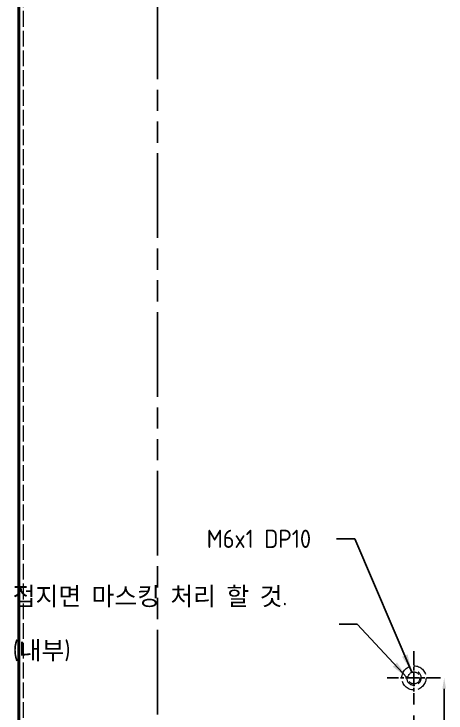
# Model space of a CAD drawing. Header units: millimetres. Extents: x 0 to 2523, y 0 to 1782.
# Drawn here: x 309.8 to 487.9, y 636.6 to 925.1 of the extents above; entities that cross this region are included whole.
import ezdxf

# ---------------------------------------------------------------- set-up
doc = ezdxf.new("R2010")
doc.units = ezdxf.units.MM
doc.header["$LTSCALE"] = 3
for name, pattern in [('CHAIN', [0.3543, 0.2362, -0.0295, 0.0591, -0.0295]), ('DASHED', [0.2067, 0.1654, -0.0413]), ('DOUBLE_DASH_CHAIN', [1.2403, 0.6614, -0.0827, 0.1654, -0.0827, 0.1654, -0.0827])]:
    doc.linetypes.add(name, pattern=pattern)
for name, color, linetype, lineweight in [('가려진 것(ISO)', 2, 'DASHED', 18), ('가시적인 것(ISO)', 3, 'Continuous', 40), ('기호(ISO)', 5, 'Continuous', 25), ('단면선(ISO)', 7, 'CHAIN', 25), ('중심 표식(ISO)', 1, 'Continuous', 25), ('치수(ISO)', 2, 'Continuous', 25)]:
    doc.layers.add(name, color=color, linetype=linetype, lineweight=lineweight)
doc.styles.add('치수 텍스트_PSTEK_POSCO', font='isocp.shx')
doc.dimstyles.new('치수_PSTEK_POSCO', dxfattribs={"dimscale": 3, "dimtxt": 2.5, "dimasz": 1.5, "dimexe": 1, "dimexo": 1.5, "dimgap": 1, "dimtad": 1, "dimrnd": 1e-08, "dimdsep": 46, "dimtxsty": '치수 텍스트_PSTEK_POSCO', "dimcen": 0.09, "dimdle": 10, "dimclrd": 7, "dimclre": 7, "dimclrt": 2, "dimadec": 1, "dimazin": 2, "dimtfac": 1, "dimtmove": 0, "dimatfit": 3, "dimfxl": 0, "dimtolj": 1, "dimlwd": -1, "dimlwe": -1, "dimarcsym": 0})
doc.dimstyles.new('치수_PSTEK_POSCO$7', dxfattribs={"dimscale": 3, "dimtxt": 2.5, "dimasz": 2.5, "dimexe": 1, "dimexo": 1.5, "dimgap": 1, "dimtad": 1, "dimrnd": 1e-08, "dimdsep": 46, "dimtxsty": '치수 텍스트_PSTEK_POSCO', "dimcen": 0.09, "dimdle": 10, "dimclrd": 7, "dimclre": 7, "dimclrt": 2, "dimadec": 1, "dimazin": 2, "dimtfac": 1, "dimtmove": 0, "dimatfit": 3, "dimfxl": 0, "dimtolj": 1, "dimlwd": -1, "dimlwe": -1, "dimarcsym": 0})

# ---------------------------------------------------------------- blocks, each defined once
blk = doc.blocks.new('*D25')
at = {"layer": 'Defpoints', "color": 0, "transparency": 16777216}
for p in [(474.71, 651.07), (487.19, 651.07), (438.81, 551.07)]:
    blk.add_point(p, dxfattribs=at)
at = {"layer": '치수(ISO)', "color": 7, "transparency": 16777216}
blk.add_line((487.19, 555.57), (487.19, 646.57), dxfattribs=at)
for points in [[(486.44, 646.57), (487.94, 646.57), (487.19, 651.07)], [(486.44, 555.57), (487.94, 555.57), (487.19, 551.07)]]:
    blk.add_solid(points, dxfattribs=at)
at = {"layer": '치수(ISO)', "color": 2, "transparency": 16777216, "insert": (480.44, 569.06), "char_height": 7.5, "attachment_point": 4, "rotation": 90, "style": '치수 텍스트_PSTEK_POSCO'}
blk.add_mtext('\\A1;100', dxfattribs=at)
blk = doc.blocks.new('*D26')
at = {"layer": 'Defpoints', "color": 0, "transparency": 16777216}
for p in [(474.71, 640.07), (311.71, 551.07), (474.71, 515.95)]:
    blk.add_point(p, dxfattribs=at)
at = {"layer": '치수(ISO)', "color": 7, "transparency": 16777216}
for p, q in [((474.71, 635.57), (474.71, 512.95)), ((311.71, 546.57), (311.71, 512.95)), ((316.21, 515.95), (470.21, 515.95))]:
    blk.add_line(p, q, dxfattribs=at)
for points in [[(316.21, 516.7), (316.21, 515.2), (311.71, 515.95)], [(470.21, 516.7), (470.21, 515.2), (474.71, 515.95)]]:
    blk.add_solid(points, dxfattribs=at)
at = {"layer": '치수(ISO)', "color": 2, "transparency": 16777216, "insert": (377.56, 522.7), "char_height": 7.5, "attachment_point": 4, "style": '치수 텍스트_PSTEK_POSCO'}
blk.add_mtext('\\A1;163', dxfattribs=at)
blk = doc.blocks.new('2dTransSection2')
at = {"layer": '단면선(ISO)', "linetype": 'DOUBLE_DASH_CHAIN', "ltscale": 5.871225}
blk.add_line((122.986, 398.422), (122.986, 154.206), dxfattribs=at)

msp = doc.modelspace()

# ---------------------------------------------------------------- linework, layer by layer
at = {"layer": '가려진 것(ISO)', "ltscale": 13.141838}
msp.add_line((313.7116, 553.0669), (313.7116, 1099.0669), dxfattribs=at)
at = {"layer": '가려진 것(ISO)', "ltscale": 12.665669}
msp.add_circle((474.7116, 651.0669), 5, dxfattribs=at)
at = {"layer": '가려진 것(ISO)', "ltscale": 12.45542}
msp.add_circle((474.7116, 651.0669), 2.4585, dxfattribs=at)
at = {"layer": '가려진 것(ISO)', "ltscale": 11.399102}
msp.add_arc((474.7116, 651.0669), 3, 170, 80, dxfattribs=at)
at = {"layer": '가시적인 것(ISO)'}
msp.add_line((311.7116, 551.0669), (311.7116, 1101.0669), dxfattribs=at)
at = {"layer": '중심 표식(ISO)', "linetype": 'CHAIN', "ltscale": 8.148754}
for p, q in [((474.7116, 662.0669), (474.7116, 640.0669)), ((485.7116, 651.0669), (463.7116, 651.0669))]:
    msp.add_line(p, q, dxfattribs=at)

# ---------------------------------------------------------------- block references
at = {"layer": '단면선(ISO)', "xscale": 3, "yscale": 3, "zscale": 3}
msp.add_blockref('2dTransSection2', (0, 0), dxfattribs=at)

# ---------------------------------------------------------------- texts
at = {"layer": '기호(ISO)', "color": 2, "char_height": 7.5, "attachment_point": 4, "style": '치수 텍스트_PSTEK_POSCO'}
for s, insert, width, line_spacing_factor in [('{M6x1 DP10}', (389.259, 708.4587), 50.515047, 0.4375), ('{\\fISOCP|b0|i0;\\H7.5000;접지면 마스킹 처리 할 것.\\P(내부)}', (309.2169, 673.2009), 131.594152, 1.78626)]:
    msp.add_mtext(s, dxfattribs=dict(at, insert=insert, width=width, line_spacing_factor=line_spacing_factor))

# ---------------------------------------------------------------- dimensions: what is measured, and where the dimension line sits
at = {"layer": '치수(ISO)', "color": 7}
for base, p1, p2, angle, override, picture, middle in [((487.1897, 651.0669), (438.8137, 551.0669), (474.7116, 651.0669), 90, {"dimdec": 2, "dimse1": 1, "dimse2": 1, "dimtp": 0, "dimtm": 0, "dimtdec": 2, "dimtofl": 0, "dimatfit": 1}, '*D25', (487.1897, 575.0669)), ((474.7116, 515.9465), (311.7116, 551.0669), (474.7116, 640.0669), 180, {"dimdec": 2, "dimtp": 0, "dimtm": 0, "dimtdec": 2, "dimtofl": 0, "dimatfit": 1}, '*D26', (383.7116, 515.9465))]:
    dim = msp.add_linear_dim(base=base, p1=p1, p2=p2, angle=angle, dimstyle='치수_PSTEK_POSCO', override=override, dxfattribs=at)
    dim.commit()
    dim.dimension.update_dxf_attribs({"geometry": picture, "text_midpoint": middle, "dimtype": 160})

# ---------------------------------------------------------------- leaders
at = {"layer": '기호(ISO)', "color": 7, "annotation_type": 0, "has_hookline": 1, "hookline_direction": 1}
for points, text_width in [([(473.9056, 653.3895), (450.2741, 708.4587), (442.7741, 708.4587)], 42.7559), ([(471.9589, 651.0669), (451.3111, 673.2009), (443.8111, 673.2009)], 115.8273)]:
    msp.add_leader(points, dimstyle='치수_PSTEK_POSCO$7', override={"dimtad": 0}, dxfattribs=dict(at, text_width=text_width))

doc.saveas('drawing.dxf')
